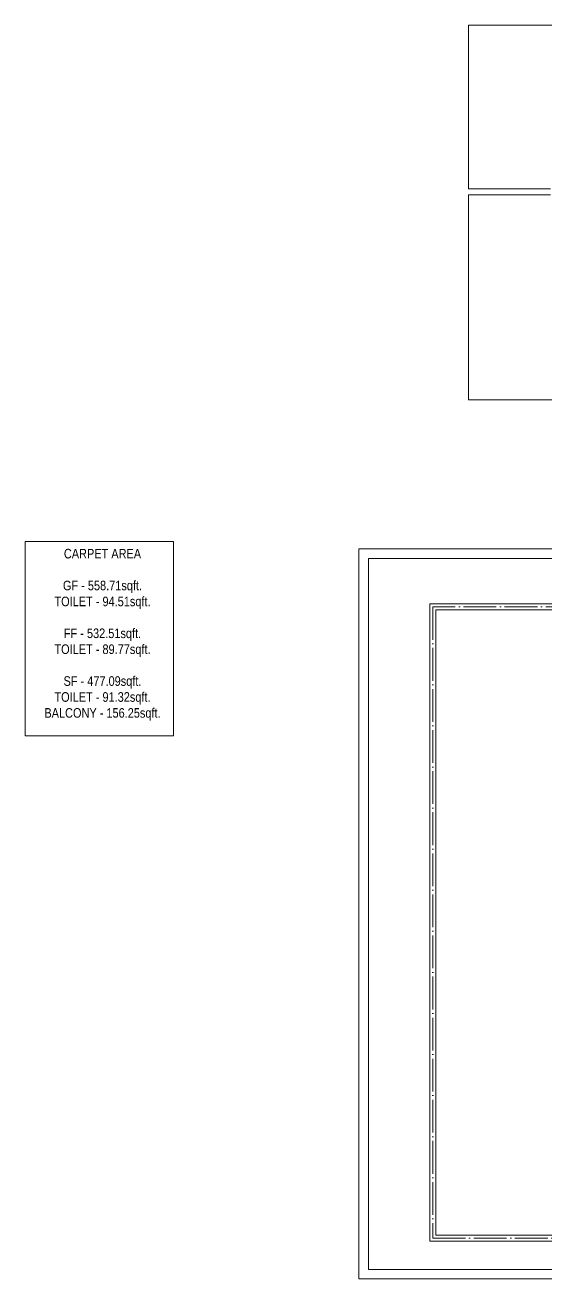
# Model space of a CAD drawing. Header units: millimetres. Extents: x 56222 to 152663, y -171621 to -121287.
# Drawn here: x 147606 to 147988, y -168830 to -167911 of the extents above; entities that cross this region are included whole.
import ezdxf

# ---------------------------------------------------------------- set-up
doc = ezdxf.new("R2010")
doc.units = ezdxf.units.MM
doc.header["$MEASUREMENT"] = 0
doc.linetypes.add('ACAD_ISO04W100', pattern=[30, 24, -3, 0, -3])
for name, color, linetype, lineweight in [('ELEVATION ( SPIRAL STAIR )', 250, 'Continuous', 9), ('GROUND FLOOR', 7, 'Continuous', 9), ('X_SHEET', 7, 'Continuous', 9)]:
    doc.layers.add(name, color=color, linetype=linetype, lineweight=lineweight)
doc.layers.add('GROUND FLOOR  ( Text )', color=251, linetype='Continuous')
doc.styles.add("Cn_BT_0'-0", font='swissc.ttf')

msp = doc.modelspace()

# ---------------------------------------------------------------- linework, layer by layer
at = {"layer": 'ELEVATION ( SPIRAL STAIR )', "color": 5}
for points in [[(148003.3569, -167911.3788), (147982.3569, -167911.3788), (147980.8569, -167911.3788), (147949.3569, -167911.3788), (147931.3569, -167911.3788), (147931.3569, -167917.3788), (147931.3569, -167947.3788), (147931.3569, -167948.8788), (147931.3569, -167995.3788), (147931.3569, -168031.3788), (147991.3569, -168031.3788)], [(147991.3569, -168035.8788), (147931.3569, -168035.8788), (147931.3569, -168044.8788), (147931.3569, -168074.8788), (147931.3569, -168076.3788), (147931.3569, -168146.8788), (147931.3569, -168185.8788), (147979.3569, -168185.8788), (148006.3569, -168185.8788)]]:
    msp.add_lwpolyline(points, dxfattribs=at)
msp.add_lwpolyline([(147606.4077, -168289.7225), (147715.1726, -168289.7225), (147715.1726, -168432.1064), (147606.4077, -168432.1064)], close=True, dxfattribs=at)
at = {"layer": 'GROUND FLOOR'}
for p, q in [((147902.8736, -168335.4484), (148403.1236, -168335.4484)), ((147902.8736, -168335.4484), (147902.8736, -168802.4484)), ((147907.3736, -168339.9484), (148403.1236, -168339.9484)), ((147907.3736, -168339.9484), (147907.3736, -168797.9484)), ((147902.8736, -168802.4484), (148403.1236, -168802.4484)), ((147907.3736, -168797.9484), (148403.1236, -168797.9484))]:
    msp.add_line(p, q, dxfattribs=at)
at = {"layer": 'GROUND FLOOR', "color": 1, "linetype": 'ACAD_ISO04W100'}
msp.add_lwpolyline([(148403.1236, -168337.6984), (147905.1236, -168337.6984), (147905.1236, -168800.1984), (148403.1236, -168800.1984)], dxfattribs=at)
at = {"layer": 'X_SHEET'}
for points in [[(148618.1853, -168830.0823), (147851.0369, -168830.0823), (147851.0369, -168295.1495), (148618.1853, -168295.1495)], [(148611.1853, -168823.0823), (147858.0369, -168823.0823), (147858.0369, -168302.1495), (148611.1853, -168302.1495)]]:
    msp.add_lwpolyline(points, close=True, dxfattribs=at)

# ---------------------------------------------------------------- texts
at = {"layer": 'GROUND FLOOR  ( Text )', "color": 1, "insert": (147663.1254, -168358.0708), "char_height": 7, "attachment_point": 5, "style": "Cn_BT_0'-0"}
msp.add_mtext('{\\C256;\\c0;CARPET AREA \\P\\PGF - 558.71sqft.\\PTOILET - 94.51sqft.\\P\\PFF - 532.51sqft.\\PTOILET - 89.77sqft.\\P\\PSF - 477.09sqft.\\PTOILET - 91.32sqft.\\PBALCONY - 156.25sqft.}', dxfattribs=at)

doc.saveas('drawing.dxf')
